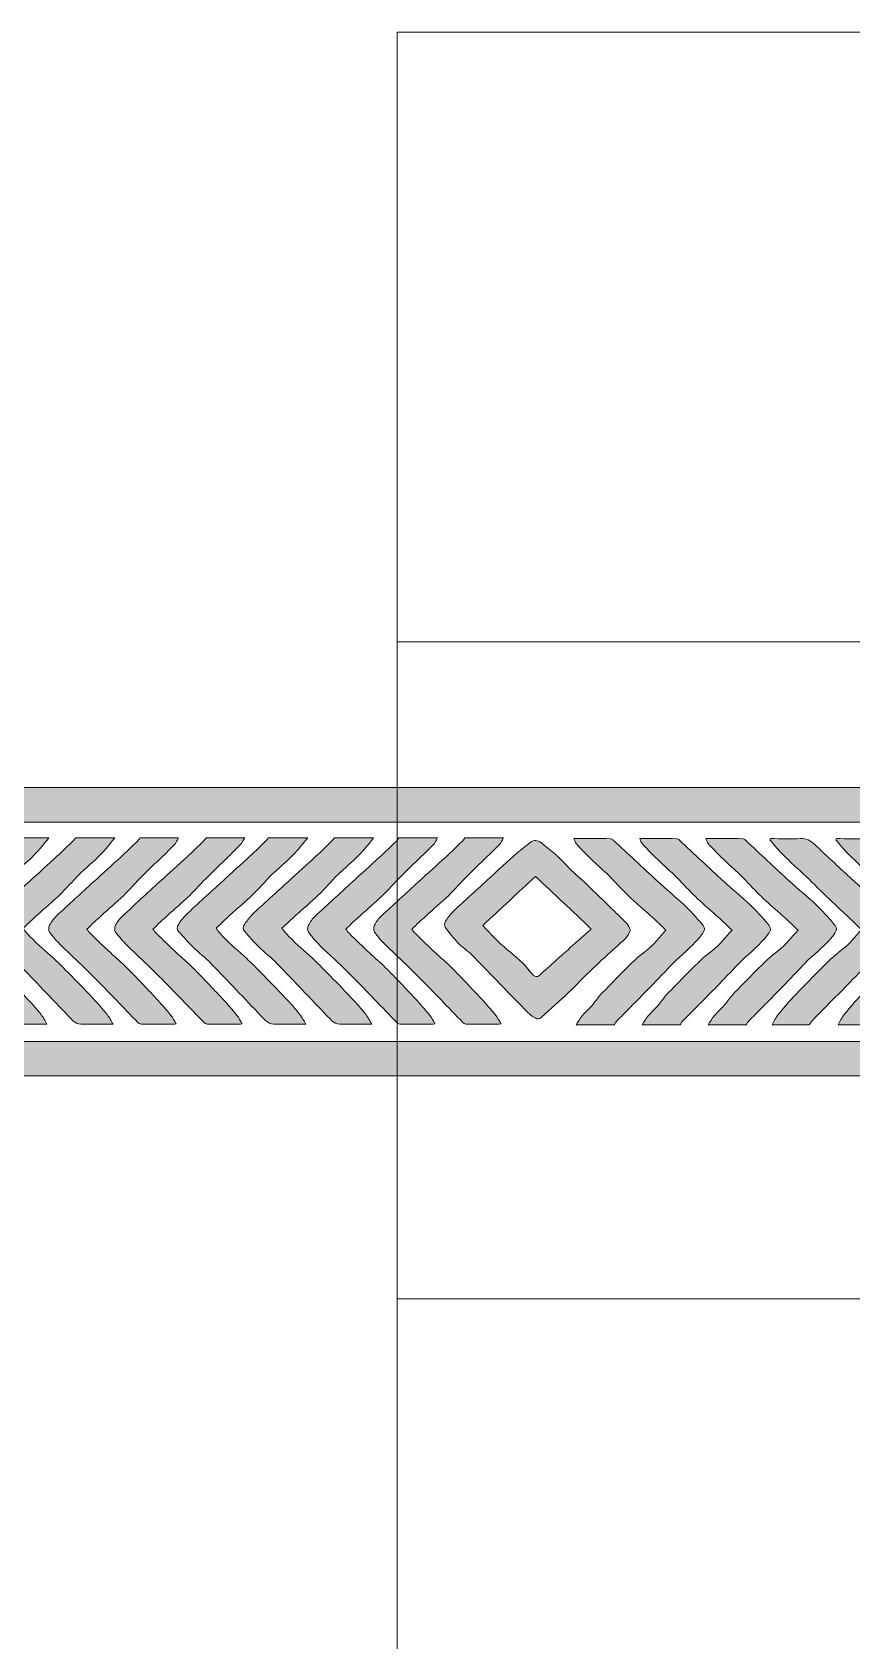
# Model space of a CAD drawing. Header units: millimetres. Extents: x 81 to 254, y 76 to 204.
# Drawn here: x 89.2 to 97.62, y 187.61 to 204.13 of the extents above; entities that cross this region are included whole.
import ezdxf

# ---------------------------------------------------------------- set-up
doc = ezdxf.new("R2010")
doc.units = ezdxf.units.MM
doc.header["$MEASUREMENT"] = 0
doc.layers.get('0').update_dxf_attribs({"lineweight": 0})

# ---------------------------------------------------------------- blocks, each defined once
blk = doc.blocks.new('Block_8')
at = {"true_color": 0xbbbdbf, "transparency": 33554687}
h = blk.add_hatch(color=9, dxfattribs=at)
edge = h.paths.add_edge_path()
edge.add_spline(control_points=[(89.372, 195.855), (89.322, 195.797), (89.276, 195.735), (89.223, 195.68), (89.152, 195.609), (89.074, 195.546), (89.003, 195.476), (88.934, 195.409), (88.873, 195.336), (88.805, 195.271), (88.731, 195.199), (88.652, 195.133), (88.577, 195.064), (88.528, 195.02), (88.48, 194.975), (88.43, 194.928), (88.438, 194.917), (88.443, 194.909), (88.449, 194.902), (88.52, 194.818), (88.599, 194.742), (88.684, 194.671), (88.758, 194.609), (88.826, 194.538), (88.895, 194.47), (88.978, 194.385), (89.061, 194.301), (89.141, 194.215), (89.194, 194.16), (89.244, 194.101), (89.293, 194.041), (89.316, 194.013), (89.331, 193.98), (89.353, 193.943), (89.262, 193.943), (89.179, 193.943), (89.096, 193.943), (88.975, 193.943), (88.975, 193.942), (88.891, 194.029), (88.721, 194.207), (88.553, 194.386), (88.382, 194.563), (88.321, 194.625), (88.252, 194.679), (88.188, 194.74), (88.139, 194.789), (88.093, 194.841), (88.047, 194.893), (88.027, 194.915), (88.027, 194.944), (88.044, 194.967), (88.068, 195), (88.09, 195.035), (88.119, 195.063), (88.244, 195.181), (88.372, 195.296), (88.499, 195.412), (88.591, 195.498), (88.686, 195.581), (88.777, 195.666), (88.835, 195.719), (88.89, 195.775), (88.947, 195.83), (88.954, 195.837), (88.961, 195.846), (88.967, 195.855), (89.103, 195.855), (89.237, 195.855), (89.372, 195.855)], knot_values=[0, 0, 0, 0, 1, 1, 1, 2, 2, 2, 3, 3, 3, 4, 4, 4, 5, 5, 5, 6, 6, 6, 7, 7, 7, 8, 8, 8, 9, 9, 9, 10, 10, 10, 11, 11, 11, 12, 12, 12, 13, 13, 13, 14, 14, 14, 15, 15, 15, 16, 16, 16, 17, 17, 17, 18, 18, 18, 19, 19, 19, 20, 20, 20, 21, 21, 21, 22, 22, 22, 23, 23, 23, 23], degree=3, periodic=0)
h = blk.add_hatch(color=9, dxfattribs=at)
edge = h.paths.add_edge_path()
edge.add_spline(control_points=[(90.049, 195.855), (90, 195.797), (89.954, 195.735), (89.9, 195.68), (89.83, 195.609), (89.752, 195.546), (89.681, 195.476), (89.613, 195.409), (89.552, 195.336), (89.484, 195.271), (89.41, 195.199), (89.331, 195.133), (89.254, 195.064), (89.206, 195.02), (89.158, 194.975), (89.109, 194.928), (89.116, 194.917), (89.121, 194.909), (89.127, 194.902), (89.198, 194.818), (89.276, 194.742), (89.362, 194.671), (89.437, 194.609), (89.504, 194.538), (89.573, 194.47), (89.655, 194.385), (89.738, 194.301), (89.819, 194.215), (89.872, 194.16), (89.922, 194.101), (89.971, 194.041), (89.993, 194.013), (90.008, 193.98), (90.031, 193.943), (89.94, 193.943), (89.857, 193.943), (89.773, 193.943), (89.652, 193.943), (89.652, 193.942), (89.57, 194.029), (89.4, 194.207), (89.231, 194.386), (89.059, 194.563), (88.999, 194.625), (88.93, 194.679), (88.867, 194.74), (88.817, 194.789), (88.771, 194.841), (88.725, 194.893), (88.705, 194.915), (88.705, 194.944), (88.723, 194.967), (88.746, 195), (88.768, 195.035), (88.797, 195.063), (88.923, 195.181), (89.05, 195.296), (89.178, 195.412), (89.27, 195.498), (89.364, 195.581), (89.455, 195.666), (89.513, 195.719), (89.568, 195.775), (89.625, 195.83), (89.633, 195.837), (89.639, 195.846), (89.646, 195.855), (89.781, 195.855), (89.914, 195.855), (90.049, 195.855)], knot_values=[0, 0, 0, 0, 1, 1, 1, 2, 2, 2, 3, 3, 3, 4, 4, 4, 5, 5, 5, 6, 6, 6, 7, 7, 7, 8, 8, 8, 9, 9, 9, 10, 10, 10, 11, 11, 11, 12, 12, 12, 13, 13, 13, 14, 14, 14, 15, 15, 15, 16, 16, 16, 17, 17, 17, 18, 18, 18, 19, 19, 19, 20, 20, 20, 21, 21, 21, 22, 22, 22, 23, 23, 23, 23], degree=3, periodic=0)
h = blk.add_hatch(color=9, dxfattribs=at)
edge = h.paths.add_edge_path()
edge.add_spline(control_points=[(90.705, 195.855), (90.69, 195.83), (90.68, 195.802), (90.66, 195.783), (90.552, 195.675), (90.441, 195.572), (90.332, 195.464), (90.266, 195.399), (90.205, 195.327), (90.138, 195.262), (90.065, 195.191), (89.985, 195.125), (89.909, 195.056), (89.861, 195.012), (89.813, 194.966), (89.763, 194.919), (89.776, 194.903), (89.785, 194.888), (89.796, 194.876), (89.866, 194.808), (89.935, 194.74), (90.007, 194.674), (90.061, 194.623), (90.12, 194.576), (90.172, 194.523), (90.275, 194.419), (90.375, 194.313), (90.474, 194.207), (90.527, 194.151), (90.578, 194.092), (90.626, 194.033), (90.647, 194.008), (90.66, 193.978), (90.678, 193.945), (90.665, 193.945), (90.656, 193.943), (90.647, 193.943), (90.541, 193.943), (90.436, 193.942), (90.33, 193.944), (90.316, 193.944), (90.299, 193.948), (90.291, 193.957), (90.135, 194.115), (89.983, 194.277), (89.826, 194.434), (89.719, 194.543), (89.607, 194.644), (89.499, 194.751), (89.455, 194.793), (89.415, 194.84), (89.379, 194.888), (89.369, 194.904), (89.369, 194.939), (89.379, 194.958), (89.396, 194.993), (89.422, 195.025), (89.449, 195.052), (89.576, 195.17), (89.704, 195.287), (89.832, 195.404), (89.925, 195.489), (90.018, 195.573), (90.11, 195.658), (90.169, 195.712), (90.225, 195.768), (90.282, 195.823), (90.293, 195.833), (90.3, 195.845), (90.308, 195.855), (90.441, 195.855), (90.572, 195.855), (90.705, 195.855)], knot_values=[0, 0, 0, 0, 1, 1, 1, 2, 2, 2, 3, 3, 3, 4, 4, 4, 5, 5, 5, 6, 6, 6, 7, 7, 7, 8, 8, 8, 9, 9, 9, 10, 10, 10, 11, 11, 11, 12, 12, 12, 13, 13, 13, 14, 14, 14, 15, 15, 15, 16, 16, 16, 17, 17, 17, 18, 18, 18, 19, 19, 19, 20, 20, 20, 21, 21, 21, 22, 22, 22, 23, 23, 23, 24, 24, 24, 24], degree=3, periodic=0)
h = blk.add_hatch(color=9, dxfattribs=at)
edge = h.paths.add_edge_path()
edge.add_spline(control_points=[(91.383, 195.855), (91.368, 195.83), (91.357, 195.802), (91.337, 195.783), (91.23, 195.675), (91.119, 195.572), (91.011, 195.464), (90.944, 195.399), (90.884, 195.327), (90.816, 195.262), (90.742, 195.191), (90.664, 195.125), (90.587, 195.056), (90.539, 195.012), (90.49, 194.966), (90.441, 194.919), (90.454, 194.903), (90.463, 194.888), (90.475, 194.876), (90.545, 194.808), (90.614, 194.74), (90.684, 194.674), (90.739, 194.623), (90.798, 194.576), (90.851, 194.523), (90.953, 194.419), (91.053, 194.313), (91.152, 194.207), (91.205, 194.151), (91.255, 194.092), (91.304, 194.033), (91.325, 194.008), (91.338, 193.978), (91.357, 193.945), (91.343, 193.945), (91.334, 193.943), (91.325, 193.943), (91.219, 193.943), (91.113, 193.942), (91.009, 193.944), (90.995, 193.944), (90.977, 193.948), (90.969, 193.957), (90.813, 194.115), (90.66, 194.277), (90.505, 194.434), (90.398, 194.543), (90.284, 194.644), (90.176, 194.751), (90.133, 194.793), (90.093, 194.84), (90.058, 194.888), (90.046, 194.904), (90.047, 194.939), (90.057, 194.958), (90.074, 194.993), (90.099, 195.025), (90.128, 195.052), (90.254, 195.17), (90.381, 195.287), (90.51, 195.404), (90.602, 195.489), (90.696, 195.573), (90.789, 195.658), (90.847, 195.712), (90.904, 195.768), (90.96, 195.823), (90.97, 195.833), (90.977, 195.845), (90.986, 195.855), (91.119, 195.855), (91.25, 195.855), (91.383, 195.855)], knot_values=[0, 0, 0, 0, 1, 1, 1, 2, 2, 2, 3, 3, 3, 4, 4, 4, 5, 5, 5, 6, 6, 6, 7, 7, 7, 8, 8, 8, 9, 9, 9, 10, 10, 10, 11, 11, 11, 12, 12, 12, 13, 13, 13, 14, 14, 14, 15, 15, 15, 16, 16, 16, 17, 17, 17, 18, 18, 18, 19, 19, 19, 20, 20, 20, 21, 21, 21, 22, 22, 22, 23, 23, 23, 24, 24, 24, 24], degree=3, periodic=0)
h = blk.add_hatch(color=9, dxfattribs=at)
edge = h.paths.add_edge_path()
edge.add_spline(control_points=[(92.03, 195.855), (91.98, 195.797), (91.934, 195.735), (91.88, 195.68), (91.81, 195.609), (91.733, 195.546), (91.66, 195.476), (91.593, 195.409), (91.532, 195.336), (91.463, 195.271), (91.389, 195.199), (91.311, 195.133), (91.234, 195.064), (91.187, 195.02), (91.139, 194.975), (91.089, 194.928), (91.096, 194.917), (91.102, 194.909), (91.108, 194.902), (91.179, 194.818), (91.257, 194.742), (91.343, 194.671), (91.416, 194.609), (91.484, 194.538), (91.553, 194.47), (91.636, 194.385), (91.719, 194.301), (91.799, 194.215), (91.852, 194.16), (91.903, 194.101), (91.95, 194.041), (91.974, 194.013), (91.989, 193.98), (92.011, 193.943), (91.921, 193.943), (91.837, 193.943), (91.753, 193.943), (91.634, 193.943), (91.633, 193.942), (91.55, 194.029), (91.38, 194.207), (91.211, 194.386), (91.04, 194.563), (90.98, 194.625), (90.91, 194.679), (90.847, 194.74), (90.798, 194.789), (90.751, 194.841), (90.705, 194.893), (90.685, 194.915), (90.686, 194.944), (90.703, 194.967), (90.726, 195), (90.748, 195.035), (90.778, 195.063), (90.903, 195.181), (91.03, 195.296), (91.157, 195.412), (91.25, 195.498), (91.344, 195.581), (91.436, 195.666), (91.493, 195.719), (91.549, 195.775), (91.605, 195.83), (91.613, 195.837), (91.62, 195.846), (91.627, 195.855), (91.761, 195.855), (91.895, 195.855), (92.03, 195.855)], knot_values=[0, 0, 0, 0, 1, 1, 1, 2, 2, 2, 3, 3, 3, 4, 4, 4, 5, 5, 5, 6, 6, 6, 7, 7, 7, 8, 8, 8, 9, 9, 9, 10, 10, 10, 11, 11, 11, 12, 12, 12, 13, 13, 13, 14, 14, 14, 15, 15, 15, 16, 16, 16, 17, 17, 17, 18, 18, 18, 19, 19, 19, 20, 20, 20, 21, 21, 21, 22, 22, 22, 23, 23, 23, 23], degree=3, periodic=0)
h = blk.add_hatch(color=9, dxfattribs=at)
edge = h.paths.add_edge_path()
edge.add_spline(control_points=[(92.707, 195.855), (92.659, 195.797), (92.612, 195.735), (92.559, 195.68), (92.488, 195.609), (92.411, 195.546), (92.339, 195.476), (92.271, 195.409), (92.209, 195.336), (92.142, 195.271), (92.068, 195.199), (91.989, 195.133), (91.913, 195.064), (91.864, 195.02), (91.816, 194.975), (91.766, 194.928), (91.774, 194.917), (91.779, 194.909), (91.786, 194.902), (91.857, 194.818), (91.935, 194.742), (92.021, 194.671), (92.095, 194.609), (92.163, 194.538), (92.231, 194.47), (92.314, 194.385), (92.397, 194.301), (92.476, 194.215), (92.53, 194.16), (92.581, 194.101), (92.629, 194.041), (92.651, 194.013), (92.667, 193.98), (92.688, 193.943), (92.598, 193.943), (92.515, 193.943), (92.432, 193.943), (92.311, 193.943), (92.311, 193.942), (92.228, 194.029), (92.058, 194.207), (91.889, 194.386), (91.718, 194.563), (91.657, 194.625), (91.587, 194.679), (91.525, 194.74), (91.476, 194.789), (91.429, 194.841), (91.383, 194.893), (91.363, 194.915), (91.363, 194.944), (91.381, 194.967), (91.404, 195), (91.427, 195.035), (91.455, 195.063), (91.58, 195.181), (91.709, 195.296), (91.836, 195.412), (91.928, 195.498), (92.022, 195.581), (92.114, 195.666), (92.172, 195.719), (92.227, 195.775), (92.282, 195.83), (92.291, 195.837), (92.298, 195.846), (92.305, 195.855), (92.439, 195.855), (92.573, 195.855), (92.707, 195.855)], knot_values=[0, 0, 0, 0, 1, 1, 1, 2, 2, 2, 3, 3, 3, 4, 4, 4, 5, 5, 5, 6, 6, 6, 7, 7, 7, 8, 8, 8, 9, 9, 9, 10, 10, 10, 11, 11, 11, 12, 12, 12, 13, 13, 13, 14, 14, 14, 15, 15, 15, 16, 16, 16, 17, 17, 17, 18, 18, 18, 19, 19, 19, 20, 20, 20, 21, 21, 21, 22, 22, 22, 23, 23, 23, 23], degree=3, periodic=0)
h = blk.add_hatch(color=9, dxfattribs=at)
edge = h.paths.add_edge_path()
edge.add_spline(control_points=[(93.363, 195.855), (93.348, 195.83), (93.338, 195.802), (93.317, 195.783), (93.21, 195.675), (93.099, 195.572), (92.991, 195.464), (92.924, 195.399), (92.863, 195.327), (92.796, 195.262), (92.722, 195.191), (92.644, 195.125), (92.568, 195.056), (92.519, 195.012), (92.471, 194.966), (92.422, 194.919), (92.434, 194.903), (92.444, 194.888), (92.455, 194.876), (92.524, 194.808), (92.594, 194.74), (92.665, 194.674), (92.719, 194.623), (92.778, 194.576), (92.83, 194.523), (92.934, 194.419), (93.033, 194.313), (93.133, 194.207), (93.185, 194.151), (93.236, 194.092), (93.284, 194.033), (93.304, 194.008), (93.319, 193.978), (93.337, 193.945), (93.324, 193.945), (93.315, 193.943), (93.304, 193.943), (93.2, 193.943), (93.094, 193.942), (92.988, 193.944), (92.974, 193.944), (92.957, 193.948), (92.948, 193.957), (92.794, 194.115), (92.641, 194.277), (92.486, 194.434), (92.378, 194.543), (92.265, 194.644), (92.156, 194.751), (92.114, 194.793), (92.072, 194.84), (92.038, 194.888), (92.027, 194.904), (92.027, 194.939), (92.037, 194.958), (92.054, 194.993), (92.08, 195.025), (92.107, 195.052), (92.234, 195.17), (92.362, 195.287), (92.491, 195.404), (92.582, 195.489), (92.677, 195.573), (92.768, 195.658), (92.827, 195.712), (92.883, 195.768), (92.941, 195.823), (92.951, 195.833), (92.958, 195.845), (92.967, 195.855), (93.099, 195.855), (93.231, 195.855), (93.363, 195.855)], knot_values=[0, 0, 0, 0, 1, 1, 1, 2, 2, 2, 3, 3, 3, 4, 4, 4, 5, 5, 5, 6, 6, 6, 7, 7, 7, 8, 8, 8, 9, 9, 9, 10, 10, 10, 11, 11, 11, 12, 12, 12, 13, 13, 13, 14, 14, 14, 15, 15, 15, 16, 16, 16, 17, 17, 17, 18, 18, 18, 19, 19, 19, 20, 20, 20, 21, 21, 21, 22, 22, 22, 23, 23, 23, 24, 24, 24, 24], degree=3, periodic=0)
h = blk.add_hatch(color=9, dxfattribs=at)
edge = h.paths.add_edge_path()
edge.add_spline(control_points=[(94.04, 195.855), (94.026, 195.83), (94.016, 195.802), (93.996, 195.783), (93.887, 195.675), (93.776, 195.572), (93.669, 195.464), (93.603, 195.399), (93.542, 195.327), (93.475, 195.262), (93.4, 195.191), (93.322, 195.125), (93.246, 195.056), (93.197, 195.012), (93.15, 194.966), (93.099, 194.919), (93.111, 194.903), (93.121, 194.888), (93.133, 194.876), (93.203, 194.808), (93.272, 194.74), (93.342, 194.674), (93.397, 194.623), (93.457, 194.576), (93.509, 194.523), (93.611, 194.419), (93.711, 194.313), (93.81, 194.207), (93.864, 194.151), (93.913, 194.092), (93.962, 194.033), (93.982, 194.008), (93.997, 193.978), (94.015, 193.945), (94.002, 193.945), (93.992, 193.943), (93.982, 193.943), (93.878, 193.943), (93.771, 193.942), (93.667, 193.944), (93.653, 193.944), (93.636, 193.948), (93.627, 193.957), (93.472, 194.115), (93.319, 194.277), (93.163, 194.434), (93.056, 194.543), (92.943, 194.644), (92.835, 194.751), (92.792, 194.793), (92.751, 194.84), (92.715, 194.888), (92.704, 194.904), (92.706, 194.939), (92.715, 194.958), (92.732, 194.993), (92.757, 195.025), (92.785, 195.052), (92.912, 195.17), (93.04, 195.287), (93.168, 195.404), (93.261, 195.489), (93.354, 195.573), (93.447, 195.658), (93.505, 195.712), (93.562, 195.768), (93.618, 195.823), (93.629, 195.833), (93.636, 195.845), (93.644, 195.855), (93.776, 195.855), (93.909, 195.855), (94.04, 195.855)], knot_values=[0, 0, 0, 0, 1, 1, 1, 2, 2, 2, 3, 3, 3, 4, 4, 4, 5, 5, 5, 6, 6, 6, 7, 7, 7, 8, 8, 8, 9, 9, 9, 10, 10, 10, 11, 11, 11, 12, 12, 12, 13, 13, 13, 14, 14, 14, 15, 15, 15, 16, 16, 16, 17, 17, 17, 18, 18, 18, 19, 19, 19, 20, 20, 20, 21, 21, 21, 22, 22, 22, 23, 23, 23, 24, 24, 24, 24], degree=3, periodic=0)
h = blk.add_hatch(color=9, dxfattribs=at)
edge = h.paths.add_edge_path()
edge.add_spline(control_points=[(96.798, 193.936), (96.819, 193.971), (96.835, 194.011), (96.861, 194.042), (96.929, 194.124), (96.997, 194.206), (97.072, 194.281), (97.22, 194.424), (97.352, 194.583), (97.518, 194.708), (97.594, 194.764), (97.651, 194.843), (97.718, 194.913), (97.554, 195.068), (97.393, 195.217), (97.237, 195.373), (97.084, 195.528), (96.908, 195.662), (96.776, 195.837), (96.778, 195.841), (96.78, 195.844), (96.783, 195.848), (96.884, 195.848), (96.988, 195.843), (97.09, 195.849), (97.151, 195.852), (97.192, 195.83), (97.236, 195.788), (97.354, 195.673), (97.476, 195.563), (97.596, 195.452), (97.734, 195.325), (97.874, 195.2), (98.01, 195.072), (98.043, 195.041), (98.072, 195.004), (98.098, 194.967), (98.121, 194.935), (98.116, 194.906), (98.092, 194.873), (98.021, 194.782), (97.933, 194.71), (97.85, 194.631), (97.762, 194.546), (97.68, 194.455), (97.593, 194.368), (97.469, 194.241), (97.343, 194.115), (97.219, 193.989), (97.204, 193.973), (97.192, 193.953), (97.179, 193.936), (97.051, 193.936), (96.925, 193.936), (96.798, 193.936)], knot_values=[0, 0, 0, 0, 1, 1, 1, 2, 2, 2, 3, 3, 3, 4, 4, 4, 5, 5, 5, 6, 6, 6, 7, 7, 7, 8, 8, 8, 9, 9, 9, 10, 10, 10, 11, 11, 11, 12, 12, 12, 13, 13, 13, 14, 14, 14, 15, 15, 15, 16, 16, 16, 17, 17, 17, 18, 18, 18, 18], degree=3, periodic=0)
h = blk.add_hatch(color=9, dxfattribs=at)
edge = h.paths.add_edge_path()
edge.add_spline(control_points=[(97.476, 193.936), (97.496, 193.971), (97.513, 194.011), (97.539, 194.042), (97.607, 194.124), (97.674, 194.206), (97.751, 194.281), (97.897, 194.424), (98.03, 194.583), (98.197, 194.708), (98.272, 194.764), (98.329, 194.843), (98.396, 194.913), (98.233, 195.068), (98.07, 195.217), (97.916, 195.373), (97.762, 195.528), (97.587, 195.662), (97.454, 195.837), (97.456, 195.841), (97.458, 195.844), (97.46, 195.848), (97.563, 195.848), (97.666, 195.843), (97.768, 195.849), (97.83, 195.852), (97.87, 195.83), (97.913, 195.788), (98.03, 195.673), (98.154, 195.563), (98.275, 195.452), (98.413, 195.325), (98.551, 195.2), (98.689, 195.072), (98.721, 195.041), (98.749, 195.004), (98.776, 194.967), (98.8, 194.935), (98.794, 194.906), (98.768, 194.873), (98.698, 194.782), (98.61, 194.71), (98.528, 194.631), (98.44, 194.546), (98.358, 194.455), (98.271, 194.368), (98.147, 194.241), (98.022, 194.115), (97.897, 193.989), (97.882, 193.973), (97.87, 193.953), (97.857, 193.936), (97.73, 193.936), (97.602, 193.936), (97.476, 193.936)], knot_values=[0, 0, 0, 0, 1, 1, 1, 2, 2, 2, 3, 3, 3, 4, 4, 4, 5, 5, 5, 6, 6, 6, 7, 7, 7, 8, 8, 8, 9, 9, 9, 10, 10, 10, 11, 11, 11, 12, 12, 12, 13, 13, 13, 14, 14, 14, 15, 15, 15, 16, 16, 16, 17, 17, 17, 18, 18, 18, 18], degree=3, periodic=0)
h = blk.add_hatch(color=9, dxfattribs=at)
edge = h.paths.add_edge_path()
edge.add_spline(control_points=[(93.829, 194.957), (93.909, 194.864), (93.991, 194.782), (94.079, 194.707), (94.164, 194.638), (94.252, 194.571), (94.316, 194.479), (94.329, 194.462), (94.345, 194.446), (94.363, 194.435), (94.371, 194.429), (94.392, 194.43), (94.401, 194.437), (94.526, 194.549), (94.651, 194.662), (94.777, 194.774), (94.83, 194.822), (94.884, 194.87), (94.941, 194.92), (94.746, 195.105), (94.555, 195.285), (94.369, 195.46), (94.191, 195.294), (94.012, 195.127), (93.829, 194.957)], knot_values=[0, 0, 0, 0, 1, 1, 1, 2, 2, 2, 3, 3, 3, 4, 4, 4, 5, 5, 5, 6, 6, 6, 7, 7, 7, 8, 8, 8, 8], degree=3, periodic=0)
edge = h.paths.add_edge_path()
edge.add_spline(control_points=[(95.346, 194.909), (95.326, 194.877), (95.313, 194.843), (95.289, 194.82), (95.176, 194.714), (95.061, 194.614), (94.95, 194.507), (94.868, 194.43), (94.791, 194.345), (94.708, 194.267), (94.618, 194.181), (94.522, 194.1), (94.432, 194.015), (94.409, 193.994), (94.387, 193.991), (94.364, 194.007), (94.339, 194.024), (94.312, 194.042), (94.292, 194.063), (94.179, 194.176), (94.068, 194.29), (93.957, 194.405), (93.875, 194.489), (93.796, 194.574), (93.714, 194.656), (93.67, 194.699), (93.618, 194.731), (93.576, 194.775), (93.527, 194.826), (93.483, 194.882), (93.441, 194.939), (93.432, 194.952), (93.436, 194.983), (93.445, 194.999), (93.466, 195.033), (93.49, 195.068), (93.519, 195.095), (93.644, 195.213), (93.771, 195.329), (93.9, 195.445), (93.992, 195.53), (94.084, 195.615), (94.178, 195.698), (94.221, 195.737), (94.267, 195.773), (94.314, 195.807), (94.356, 195.837), (94.388, 195.835), (94.429, 195.804), (94.52, 195.733), (94.61, 195.662), (94.687, 195.575), (94.75, 195.505), (94.824, 195.447), (94.891, 195.382), (94.981, 195.295), (95.071, 195.207), (95.161, 195.12), (95.21, 195.072), (95.26, 195.025), (95.307, 194.975), (95.322, 194.959), (95.331, 194.935), (95.346, 194.909)], knot_values=[0, 0, 0, 0, 1, 1, 1, 2, 2, 2, 3, 3, 3, 4, 4, 4, 5, 5, 5, 6, 6, 6, 7, 7, 7, 8, 8, 8, 9, 9, 9, 10, 10, 10, 11, 11, 11, 12, 12, 12, 13, 13, 13, 14, 14, 14, 15, 15, 15, 16, 16, 16, 17, 17, 17, 18, 18, 18, 19, 19, 19, 20, 20, 20, 21, 21, 21, 21], degree=3, periodic=0)
h = blk.add_hatch(color=9, dxfattribs=at)
edge = h.paths.add_edge_path()
edge.add_spline(control_points=[(94.787, 193.936), (94.823, 194.002), (94.87, 194.058), (94.926, 194.111), (94.974, 194.158), (95.01, 194.222), (95.059, 194.27), (95.208, 194.414), (95.34, 194.574), (95.509, 194.7), (95.584, 194.756), (95.64, 194.835), (95.709, 194.907), (95.661, 194.954), (95.617, 194.997), (95.57, 195.039), (95.443, 195.152), (95.313, 195.263), (95.197, 195.391), (95.112, 195.485), (95.013, 195.567), (94.921, 195.657), (94.875, 195.702), (94.83, 195.748), (94.787, 195.797), (94.777, 195.808), (94.773, 195.826), (94.762, 195.848), (94.894, 195.848), (95.016, 195.848), (95.14, 195.847), (95.149, 195.846), (95.16, 195.839), (95.168, 195.832), (95.32, 195.691), (95.471, 195.55), (95.622, 195.41), (95.71, 195.329), (95.804, 195.253), (95.892, 195.17), (95.958, 195.108), (96.02, 195.04), (96.079, 194.971), (96.116, 194.927), (96.109, 194.905), (96.075, 194.86), (95.998, 194.758), (95.898, 194.682), (95.809, 194.595), (95.729, 194.516), (95.655, 194.434), (95.576, 194.354), (95.455, 194.229), (95.331, 194.105), (95.208, 193.98), (95.196, 193.967), (95.187, 193.951), (95.176, 193.936), (95.046, 193.936), (94.917, 193.936), (94.787, 193.936)], knot_values=[0, 0, 0, 0, 1, 1, 1, 2, 2, 2, 3, 3, 3, 4, 4, 4, 5, 5, 5, 6, 6, 6, 7, 7, 7, 8, 8, 8, 9, 9, 9, 10, 10, 10, 11, 11, 11, 12, 12, 12, 13, 13, 13, 14, 14, 14, 15, 15, 15, 16, 16, 16, 17, 17, 17, 18, 18, 18, 19, 19, 19, 20, 20, 20, 20], degree=3, periodic=0)
h = blk.add_hatch(color=9, dxfattribs=at)
edge = h.paths.add_edge_path()
edge.add_spline(control_points=[(95.465, 193.936), (95.501, 194.002), (95.549, 194.058), (95.603, 194.111), (95.652, 194.158), (95.687, 194.222), (95.737, 194.27), (95.885, 194.414), (96.019, 194.574), (96.186, 194.7), (96.262, 194.756), (96.319, 194.835), (96.388, 194.907), (96.338, 194.954), (96.295, 194.997), (96.248, 195.039), (96.121, 195.152), (95.99, 195.263), (95.876, 195.391), (95.79, 195.485), (95.691, 195.567), (95.599, 195.657), (95.553, 195.702), (95.508, 195.748), (95.465, 195.797), (95.454, 195.808), (95.45, 195.826), (95.44, 195.848), (95.572, 195.848), (95.694, 195.848), (95.818, 195.847), (95.827, 195.846), (95.838, 195.839), (95.846, 195.832), (95.997, 195.691), (96.148, 195.55), (96.299, 195.41), (96.389, 195.329), (96.482, 195.253), (96.57, 195.17), (96.636, 195.108), (96.698, 195.04), (96.757, 194.971), (96.793, 194.927), (96.786, 194.905), (96.752, 194.86), (96.677, 194.758), (96.575, 194.682), (96.486, 194.595), (96.407, 194.516), (96.332, 194.434), (96.255, 194.354), (96.132, 194.229), (96.009, 194.105), (95.885, 193.98), (95.873, 193.967), (95.865, 193.951), (95.854, 193.936), (95.723, 193.936), (95.594, 193.936), (95.465, 193.936)], knot_values=[0, 0, 0, 0, 1, 1, 1, 2, 2, 2, 3, 3, 3, 4, 4, 4, 5, 5, 5, 6, 6, 6, 7, 7, 7, 8, 8, 8, 9, 9, 9, 10, 10, 10, 11, 11, 11, 12, 12, 12, 13, 13, 13, 14, 14, 14, 15, 15, 15, 16, 16, 16, 17, 17, 17, 18, 18, 18, 19, 19, 19, 20, 20, 20, 20], degree=3, periodic=0)
h = blk.add_hatch(color=9, dxfattribs=at)
edge = h.paths.add_edge_path()
edge.add_spline(control_points=[(96.143, 193.936), (96.179, 194.002), (96.226, 194.058), (96.281, 194.111), (96.33, 194.158), (96.366, 194.222), (96.415, 194.27), (96.564, 194.414), (96.697, 194.574), (96.865, 194.7), (96.94, 194.756), (96.997, 194.835), (97.066, 194.907), (97.015, 194.954), (96.972, 194.997), (96.926, 195.039), (96.798, 195.152), (96.669, 195.263), (96.554, 195.391), (96.468, 195.485), (96.369, 195.567), (96.277, 195.657), (96.231, 195.702), (96.186, 195.748), (96.143, 195.797), (96.132, 195.808), (96.128, 195.826), (96.118, 195.848), (96.25, 195.848), (96.372, 195.848), (96.495, 195.847), (96.505, 195.846), (96.516, 195.839), (96.524, 195.832), (96.676, 195.691), (96.825, 195.55), (96.978, 195.41), (97.067, 195.329), (97.161, 195.253), (97.248, 195.17), (97.314, 195.108), (97.376, 195.04), (97.434, 194.971), (97.471, 194.927), (97.464, 194.905), (97.431, 194.86), (97.354, 194.758), (97.254, 194.682), (97.163, 194.595), (97.084, 194.516), (97.01, 194.434), (96.932, 194.354), (96.81, 194.229), (96.686, 194.105), (96.564, 193.98), (96.551, 193.967), (96.542, 193.951), (96.532, 193.936), (96.402, 193.936), (96.273, 193.936), (96.143, 193.936)], knot_values=[0, 0, 0, 0, 1, 1, 1, 2, 2, 2, 3, 3, 3, 4, 4, 4, 5, 5, 5, 6, 6, 6, 7, 7, 7, 8, 8, 8, 9, 9, 9, 10, 10, 10, 11, 11, 11, 12, 12, 12, 13, 13, 13, 14, 14, 14, 15, 15, 15, 16, 16, 16, 17, 17, 17, 18, 18, 18, 19, 19, 19, 20, 20, 20, 20], degree=3, periodic=0)
for points, knots in [([(89.372, 195.855), (89.322, 195.797), (89.276, 195.735), (89.223, 195.68), (89.152, 195.609), (89.074, 195.546), (89.003, 195.476), (88.934, 195.409), (88.873, 195.336), (88.805, 195.271), (88.731, 195.199), (88.652, 195.133), (88.577, 195.064), (88.528, 195.02), (88.48, 194.975), (88.43, 194.928), (88.438, 194.917), (88.443, 194.909), (88.449, 194.902), (88.52, 194.818), (88.599, 194.742), (88.684, 194.671), (88.758, 194.609), (88.826, 194.538), (88.895, 194.47), (88.978, 194.385), (89.061, 194.301), (89.141, 194.215), (89.194, 194.16), (89.244, 194.101), (89.293, 194.041), (89.316, 194.013), (89.331, 193.98), (89.353, 193.943), (89.262, 193.943), (89.179, 193.943), (89.096, 193.943), (88.975, 193.943), (88.975, 193.942), (88.891, 194.029), (88.721, 194.207), (88.553, 194.386), (88.382, 194.563), (88.321, 194.625), (88.252, 194.679), (88.188, 194.74), (88.139, 194.789), (88.093, 194.841), (88.047, 194.893), (88.027, 194.915), (88.027, 194.944), (88.044, 194.967), (88.068, 195), (88.09, 195.035), (88.119, 195.063), (88.244, 195.181), (88.372, 195.296), (88.499, 195.412), (88.591, 195.498), (88.686, 195.581), (88.777, 195.666), (88.835, 195.719), (88.89, 195.775), (88.947, 195.83), (88.954, 195.837), (88.961, 195.846), (88.967, 195.855), (89.103, 195.855), (89.237, 195.855), (89.372, 195.855)], [0, 0, 0, 0, 1, 1, 1, 2, 2, 2, 3, 3, 3, 4, 4, 4, 5, 5, 5, 6, 6, 6, 7, 7, 7, 8, 8, 8, 9, 9, 9, 10, 10, 10, 11, 11, 11, 12, 12, 12, 13, 13, 13, 14, 14, 14, 15, 15, 15, 16, 16, 16, 17, 17, 17, 18, 18, 18, 19, 19, 19, 20, 20, 20, 21, 21, 21, 22, 22, 22, 23, 23, 23, 23]), ([(90.049, 195.855), (90, 195.797), (89.954, 195.735), (89.9, 195.68), (89.83, 195.609), (89.752, 195.546), (89.681, 195.476), (89.613, 195.409), (89.552, 195.336), (89.484, 195.271), (89.41, 195.199), (89.331, 195.133), (89.254, 195.064), (89.206, 195.02), (89.158, 194.975), (89.109, 194.928), (89.116, 194.917), (89.121, 194.909), (89.127, 194.902), (89.198, 194.818), (89.276, 194.742), (89.362, 194.671), (89.437, 194.609), (89.504, 194.538), (89.573, 194.47), (89.655, 194.385), (89.738, 194.301), (89.819, 194.215), (89.872, 194.16), (89.922, 194.101), (89.971, 194.041), (89.993, 194.013), (90.008, 193.98), (90.031, 193.943), (89.94, 193.943), (89.857, 193.943), (89.773, 193.943), (89.652, 193.943), (89.652, 193.942), (89.57, 194.029), (89.4, 194.207), (89.231, 194.386), (89.059, 194.563), (88.999, 194.625), (88.93, 194.679), (88.867, 194.74), (88.817, 194.789), (88.771, 194.841), (88.725, 194.893), (88.705, 194.915), (88.705, 194.944), (88.723, 194.967), (88.746, 195), (88.768, 195.035), (88.797, 195.063), (88.923, 195.181), (89.05, 195.296), (89.178, 195.412), (89.27, 195.498), (89.364, 195.581), (89.455, 195.666), (89.513, 195.719), (89.568, 195.775), (89.625, 195.83), (89.633, 195.837), (89.639, 195.846), (89.646, 195.855), (89.781, 195.855), (89.914, 195.855), (90.049, 195.855)], [0, 0, 0, 0, 1, 1, 1, 2, 2, 2, 3, 3, 3, 4, 4, 4, 5, 5, 5, 6, 6, 6, 7, 7, 7, 8, 8, 8, 9, 9, 9, 10, 10, 10, 11, 11, 11, 12, 12, 12, 13, 13, 13, 14, 14, 14, 15, 15, 15, 16, 16, 16, 17, 17, 17, 18, 18, 18, 19, 19, 19, 20, 20, 20, 21, 21, 21, 22, 22, 22, 23, 23, 23, 23]), ([(90.705, 195.855), (90.69, 195.83), (90.68, 195.802), (90.66, 195.783), (90.552, 195.675), (90.441, 195.572), (90.332, 195.464), (90.266, 195.399), (90.205, 195.327), (90.138, 195.262), (90.065, 195.191), (89.985, 195.125), (89.909, 195.056), (89.861, 195.012), (89.813, 194.966), (89.763, 194.919), (89.776, 194.903), (89.785, 194.888), (89.796, 194.876), (89.866, 194.808), (89.935, 194.74), (90.007, 194.674), (90.061, 194.623), (90.12, 194.576), (90.172, 194.523), (90.275, 194.419), (90.375, 194.313), (90.474, 194.207), (90.527, 194.151), (90.578, 194.092), (90.626, 194.033), (90.647, 194.008), (90.66, 193.978), (90.678, 193.945), (90.665, 193.945), (90.656, 193.943), (90.647, 193.943), (90.541, 193.943), (90.436, 193.942), (90.33, 193.944), (90.316, 193.944), (90.299, 193.948), (90.291, 193.957), (90.135, 194.115), (89.983, 194.277), (89.826, 194.434), (89.719, 194.543), (89.607, 194.644), (89.499, 194.751), (89.455, 194.793), (89.415, 194.84), (89.379, 194.888), (89.369, 194.904), (89.369, 194.939), (89.379, 194.958), (89.396, 194.993), (89.422, 195.025), (89.449, 195.052), (89.576, 195.17), (89.704, 195.287), (89.832, 195.404), (89.925, 195.489), (90.018, 195.573), (90.11, 195.658), (90.169, 195.712), (90.225, 195.768), (90.282, 195.823), (90.293, 195.833), (90.3, 195.845), (90.308, 195.855), (90.441, 195.855), (90.572, 195.855), (90.705, 195.855)], [0, 0, 0, 0, 1, 1, 1, 2, 2, 2, 3, 3, 3, 4, 4, 4, 5, 5, 5, 6, 6, 6, 7, 7, 7, 8, 8, 8, 9, 9, 9, 10, 10, 10, 11, 11, 11, 12, 12, 12, 13, 13, 13, 14, 14, 14, 15, 15, 15, 16, 16, 16, 17, 17, 17, 18, 18, 18, 19, 19, 19, 20, 20, 20, 21, 21, 21, 22, 22, 22, 23, 23, 23, 24, 24, 24, 24]), ([(91.383, 195.855), (91.368, 195.83), (91.357, 195.802), (91.337, 195.783), (91.23, 195.675), (91.119, 195.572), (91.011, 195.464), (90.944, 195.399), (90.884, 195.327), (90.816, 195.262), (90.742, 195.191), (90.664, 195.125), (90.587, 195.056), (90.539, 195.012), (90.49, 194.966), (90.441, 194.919), (90.454, 194.903), (90.463, 194.888), (90.475, 194.876), (90.545, 194.808), (90.614, 194.74), (90.684, 194.674), (90.739, 194.623), (90.798, 194.576), (90.851, 194.523), (90.953, 194.419), (91.053, 194.313), (91.152, 194.207), (91.205, 194.151), (91.255, 194.092), (91.304, 194.033), (91.325, 194.008), (91.338, 193.978), (91.357, 193.945), (91.343, 193.945), (91.334, 193.943), (91.325, 193.943), (91.219, 193.943), (91.113, 193.942), (91.009, 193.944), (90.995, 193.944), (90.977, 193.948), (90.969, 193.957), (90.813, 194.115), (90.66, 194.277), (90.505, 194.434), (90.398, 194.543), (90.284, 194.644), (90.176, 194.751), (90.133, 194.793), (90.093, 194.84), (90.058, 194.888), (90.046, 194.904), (90.047, 194.939), (90.057, 194.958), (90.074, 194.993), (90.099, 195.025), (90.128, 195.052), (90.254, 195.17), (90.381, 195.287), (90.51, 195.404), (90.602, 195.489), (90.696, 195.573), (90.789, 195.658), (90.847, 195.712), (90.904, 195.768), (90.96, 195.823), (90.97, 195.833), (90.977, 195.845), (90.986, 195.855), (91.119, 195.855), (91.25, 195.855), (91.383, 195.855)], [0, 0, 0, 0, 1, 1, 1, 2, 2, 2, 3, 3, 3, 4, 4, 4, 5, 5, 5, 6, 6, 6, 7, 7, 7, 8, 8, 8, 9, 9, 9, 10, 10, 10, 11, 11, 11, 12, 12, 12, 13, 13, 13, 14, 14, 14, 15, 15, 15, 16, 16, 16, 17, 17, 17, 18, 18, 18, 19, 19, 19, 20, 20, 20, 21, 21, 21, 22, 22, 22, 23, 23, 23, 24, 24, 24, 24]), ([(92.03, 195.855), (91.98, 195.797), (91.934, 195.735), (91.88, 195.68), (91.81, 195.609), (91.733, 195.546), (91.66, 195.476), (91.593, 195.409), (91.532, 195.336), (91.463, 195.271), (91.389, 195.199), (91.311, 195.133), (91.234, 195.064), (91.187, 195.02), (91.139, 194.975), (91.089, 194.928), (91.096, 194.917), (91.102, 194.909), (91.108, 194.902), (91.179, 194.818), (91.257, 194.742), (91.343, 194.671), (91.416, 194.609), (91.484, 194.538), (91.553, 194.47), (91.636, 194.385), (91.719, 194.301), (91.799, 194.215), (91.852, 194.16), (91.903, 194.101), (91.95, 194.041), (91.974, 194.013), (91.989, 193.98), (92.011, 193.943), (91.921, 193.943), (91.837, 193.943), (91.753, 193.943), (91.634, 193.943), (91.633, 193.942), (91.55, 194.029), (91.38, 194.207), (91.211, 194.386), (91.04, 194.563), (90.98, 194.625), (90.91, 194.679), (90.847, 194.74), (90.798, 194.789), (90.751, 194.841), (90.705, 194.893), (90.685, 194.915), (90.686, 194.944), (90.703, 194.967), (90.726, 195), (90.748, 195.035), (90.778, 195.063), (90.903, 195.181), (91.03, 195.296), (91.157, 195.412), (91.25, 195.498), (91.344, 195.581), (91.436, 195.666), (91.493, 195.719), (91.549, 195.775), (91.605, 195.83), (91.613, 195.837), (91.62, 195.846), (91.627, 195.855), (91.761, 195.855), (91.895, 195.855), (92.03, 195.855)], [0, 0, 0, 0, 1, 1, 1, 2, 2, 2, 3, 3, 3, 4, 4, 4, 5, 5, 5, 6, 6, 6, 7, 7, 7, 8, 8, 8, 9, 9, 9, 10, 10, 10, 11, 11, 11, 12, 12, 12, 13, 13, 13, 14, 14, 14, 15, 15, 15, 16, 16, 16, 17, 17, 17, 18, 18, 18, 19, 19, 19, 20, 20, 20, 21, 21, 21, 22, 22, 22, 23, 23, 23, 23]), ([(92.707, 195.855), (92.659, 195.797), (92.612, 195.735), (92.559, 195.68), (92.488, 195.609), (92.411, 195.546), (92.339, 195.476), (92.271, 195.409), (92.209, 195.336), (92.142, 195.271), (92.068, 195.199), (91.989, 195.133), (91.913, 195.064), (91.864, 195.02), (91.816, 194.975), (91.766, 194.928), (91.774, 194.917), (91.779, 194.909), (91.786, 194.902), (91.857, 194.818), (91.935, 194.742), (92.021, 194.671), (92.095, 194.609), (92.163, 194.538), (92.231, 194.47), (92.314, 194.385), (92.397, 194.301), (92.476, 194.215), (92.53, 194.16), (92.581, 194.101), (92.629, 194.041), (92.651, 194.013), (92.667, 193.98), (92.688, 193.943), (92.598, 193.943), (92.515, 193.943), (92.432, 193.943), (92.311, 193.943), (92.311, 193.942), (92.228, 194.029), (92.058, 194.207), (91.889, 194.386), (91.718, 194.563), (91.657, 194.625), (91.587, 194.679), (91.525, 194.74), (91.476, 194.789), (91.429, 194.841), (91.383, 194.893), (91.363, 194.915), (91.363, 194.944), (91.381, 194.967), (91.404, 195), (91.427, 195.035), (91.455, 195.063), (91.58, 195.181), (91.709, 195.296), (91.836, 195.412), (91.928, 195.498), (92.022, 195.581), (92.114, 195.666), (92.172, 195.719), (92.227, 195.775), (92.282, 195.83), (92.291, 195.837), (92.298, 195.846), (92.305, 195.855), (92.439, 195.855), (92.573, 195.855), (92.707, 195.855)], [0, 0, 0, 0, 1, 1, 1, 2, 2, 2, 3, 3, 3, 4, 4, 4, 5, 5, 5, 6, 6, 6, 7, 7, 7, 8, 8, 8, 9, 9, 9, 10, 10, 10, 11, 11, 11, 12, 12, 12, 13, 13, 13, 14, 14, 14, 15, 15, 15, 16, 16, 16, 17, 17, 17, 18, 18, 18, 19, 19, 19, 20, 20, 20, 21, 21, 21, 22, 22, 22, 23, 23, 23, 23]), ([(93.363, 195.855), (93.348, 195.83), (93.338, 195.802), (93.317, 195.783), (93.21, 195.675), (93.099, 195.572), (92.991, 195.464), (92.924, 195.399), (92.863, 195.327), (92.796, 195.262), (92.722, 195.191), (92.644, 195.125), (92.568, 195.056), (92.519, 195.012), (92.471, 194.966), (92.422, 194.919), (92.434, 194.903), (92.444, 194.888), (92.455, 194.876), (92.524, 194.808), (92.594, 194.74), (92.665, 194.674), (92.719, 194.623), (92.778, 194.576), (92.83, 194.523), (92.934, 194.419), (93.033, 194.313), (93.133, 194.207), (93.185, 194.151), (93.236, 194.092), (93.284, 194.033), (93.304, 194.008), (93.319, 193.978), (93.337, 193.945), (93.324, 193.945), (93.315, 193.943), (93.304, 193.943), (93.2, 193.943), (93.094, 193.942), (92.988, 193.944), (92.974, 193.944), (92.957, 193.948), (92.948, 193.957), (92.794, 194.115), (92.641, 194.277), (92.486, 194.434), (92.378, 194.543), (92.265, 194.644), (92.156, 194.751), (92.114, 194.793), (92.072, 194.84), (92.038, 194.888), (92.027, 194.904), (92.027, 194.939), (92.037, 194.958), (92.054, 194.993), (92.08, 195.025), (92.107, 195.052), (92.234, 195.17), (92.362, 195.287), (92.491, 195.404), (92.582, 195.489), (92.677, 195.573), (92.768, 195.658), (92.827, 195.712), (92.883, 195.768), (92.941, 195.823), (92.951, 195.833), (92.958, 195.845), (92.967, 195.855), (93.099, 195.855), (93.231, 195.855), (93.363, 195.855)], [0, 0, 0, 0, 1, 1, 1, 2, 2, 2, 3, 3, 3, 4, 4, 4, 5, 5, 5, 6, 6, 6, 7, 7, 7, 8, 8, 8, 9, 9, 9, 10, 10, 10, 11, 11, 11, 12, 12, 12, 13, 13, 13, 14, 14, 14, 15, 15, 15, 16, 16, 16, 17, 17, 17, 18, 18, 18, 19, 19, 19, 20, 20, 20, 21, 21, 21, 22, 22, 22, 23, 23, 23, 24, 24, 24, 24]), ([(94.04, 195.855), (94.026, 195.83), (94.016, 195.802), (93.996, 195.783), (93.887, 195.675), (93.776, 195.572), (93.669, 195.464), (93.603, 195.399), (93.542, 195.327), (93.475, 195.262), (93.4, 195.191), (93.322, 195.125), (93.246, 195.056), (93.197, 195.012), (93.15, 194.966), (93.099, 194.919), (93.111, 194.903), (93.121, 194.888), (93.133, 194.876), (93.203, 194.808), (93.272, 194.74), (93.342, 194.674), (93.397, 194.623), (93.457, 194.576), (93.509, 194.523), (93.611, 194.419), (93.711, 194.313), (93.81, 194.207), (93.864, 194.151), (93.913, 194.092), (93.962, 194.033), (93.982, 194.008), (93.997, 193.978), (94.015, 193.945), (94.002, 193.945), (93.992, 193.943), (93.982, 193.943), (93.878, 193.943), (93.771, 193.942), (93.667, 193.944), (93.653, 193.944), (93.636, 193.948), (93.627, 193.957), (93.472, 194.115), (93.319, 194.277), (93.163, 194.434), (93.056, 194.543), (92.943, 194.644), (92.835, 194.751), (92.792, 194.793), (92.751, 194.84), (92.715, 194.888), (92.704, 194.904), (92.706, 194.939), (92.715, 194.958), (92.732, 194.993), (92.757, 195.025), (92.785, 195.052), (92.912, 195.17), (93.04, 195.287), (93.168, 195.404), (93.261, 195.489), (93.354, 195.573), (93.447, 195.658), (93.505, 195.712), (93.562, 195.768), (93.618, 195.823), (93.629, 195.833), (93.636, 195.845), (93.644, 195.855), (93.776, 195.855), (93.909, 195.855), (94.04, 195.855)], [0, 0, 0, 0, 1, 1, 1, 2, 2, 2, 3, 3, 3, 4, 4, 4, 5, 5, 5, 6, 6, 6, 7, 7, 7, 8, 8, 8, 9, 9, 9, 10, 10, 10, 11, 11, 11, 12, 12, 12, 13, 13, 13, 14, 14, 14, 15, 15, 15, 16, 16, 16, 17, 17, 17, 18, 18, 18, 19, 19, 19, 20, 20, 20, 21, 21, 21, 22, 22, 22, 23, 23, 23, 24, 24, 24, 24]), ([(96.798, 193.936), (96.819, 193.971), (96.835, 194.011), (96.861, 194.042), (96.929, 194.124), (96.997, 194.206), (97.072, 194.281), (97.22, 194.424), (97.352, 194.583), (97.518, 194.708), (97.594, 194.764), (97.651, 194.843), (97.718, 194.913), (97.554, 195.068), (97.393, 195.217), (97.237, 195.373), (97.084, 195.528), (96.908, 195.662), (96.776, 195.837), (96.778, 195.841), (96.78, 195.844), (96.783, 195.848), (96.884, 195.848), (96.988, 195.843), (97.09, 195.849), (97.151, 195.852), (97.192, 195.83), (97.236, 195.788), (97.354, 195.673), (97.476, 195.563), (97.596, 195.452), (97.734, 195.325), (97.874, 195.2), (98.01, 195.072), (98.043, 195.041), (98.072, 195.004), (98.098, 194.967), (98.121, 194.935), (98.116, 194.906), (98.092, 194.873), (98.021, 194.782), (97.933, 194.71), (97.85, 194.631), (97.762, 194.546), (97.68, 194.455), (97.593, 194.368), (97.469, 194.241), (97.343, 194.115), (97.219, 193.989), (97.204, 193.973), (97.192, 193.953), (97.179, 193.936), (97.051, 193.936), (96.925, 193.936), (96.798, 193.936)], [0, 0, 0, 0, 1, 1, 1, 2, 2, 2, 3, 3, 3, 4, 4, 4, 5, 5, 5, 6, 6, 6, 7, 7, 7, 8, 8, 8, 9, 9, 9, 10, 10, 10, 11, 11, 11, 12, 12, 12, 13, 13, 13, 14, 14, 14, 15, 15, 15, 16, 16, 16, 17, 17, 17, 18, 18, 18, 18]), ([(97.476, 193.936), (97.496, 193.971), (97.513, 194.011), (97.539, 194.042), (97.607, 194.124), (97.674, 194.206), (97.751, 194.281), (97.897, 194.424), (98.03, 194.583), (98.197, 194.708), (98.272, 194.764), (98.329, 194.843), (98.396, 194.913), (98.233, 195.068), (98.07, 195.217), (97.916, 195.373), (97.762, 195.528), (97.587, 195.662), (97.454, 195.837), (97.456, 195.841), (97.458, 195.844), (97.46, 195.848), (97.563, 195.848), (97.666, 195.843), (97.768, 195.849), (97.83, 195.852), (97.87, 195.83), (97.913, 195.788), (98.03, 195.673), (98.154, 195.563), (98.275, 195.452), (98.413, 195.325), (98.551, 195.2), (98.689, 195.072), (98.721, 195.041), (98.749, 195.004), (98.776, 194.967), (98.8, 194.935), (98.794, 194.906), (98.768, 194.873), (98.698, 194.782), (98.61, 194.71), (98.528, 194.631), (98.44, 194.546), (98.358, 194.455), (98.271, 194.368), (98.147, 194.241), (98.022, 194.115), (97.897, 193.989), (97.882, 193.973), (97.87, 193.953), (97.857, 193.936), (97.73, 193.936), (97.602, 193.936), (97.476, 193.936)], [0, 0, 0, 0, 1, 1, 1, 2, 2, 2, 3, 3, 3, 4, 4, 4, 5, 5, 5, 6, 6, 6, 7, 7, 7, 8, 8, 8, 9, 9, 9, 10, 10, 10, 11, 11, 11, 12, 12, 12, 13, 13, 13, 14, 14, 14, 15, 15, 15, 16, 16, 16, 17, 17, 17, 18, 18, 18, 18]), ([(95.346, 194.909), (95.326, 194.877), (95.313, 194.843), (95.289, 194.82), (95.176, 194.714), (95.061, 194.614), (94.95, 194.507), (94.868, 194.43), (94.791, 194.345), (94.708, 194.267), (94.618, 194.181), (94.522, 194.1), (94.432, 194.015), (94.409, 193.994), (94.387, 193.991), (94.364, 194.007), (94.339, 194.024), (94.312, 194.042), (94.292, 194.063), (94.179, 194.176), (94.068, 194.29), (93.957, 194.405), (93.875, 194.489), (93.796, 194.574), (93.714, 194.656), (93.67, 194.699), (93.618, 194.731), (93.576, 194.775), (93.527, 194.826), (93.483, 194.882), (93.441, 194.939), (93.432, 194.952), (93.436, 194.983), (93.445, 194.999), (93.466, 195.033), (93.49, 195.068), (93.519, 195.095), (93.644, 195.213), (93.771, 195.329), (93.9, 195.445), (93.992, 195.53), (94.084, 195.615), (94.178, 195.698), (94.221, 195.737), (94.267, 195.773), (94.314, 195.807), (94.356, 195.837), (94.388, 195.835), (94.429, 195.804), (94.52, 195.733), (94.61, 195.662), (94.687, 195.575), (94.75, 195.505), (94.824, 195.447), (94.891, 195.382), (94.981, 195.295), (95.071, 195.207), (95.161, 195.12), (95.21, 195.072), (95.26, 195.025), (95.307, 194.975), (95.322, 194.959), (95.331, 194.935), (95.346, 194.909)], [0, 0, 0, 0, 1, 1, 1, 2, 2, 2, 3, 3, 3, 4, 4, 4, 5, 5, 5, 6, 6, 6, 7, 7, 7, 8, 8, 8, 9, 9, 9, 10, 10, 10, 11, 11, 11, 12, 12, 12, 13, 13, 13, 14, 14, 14, 15, 15, 15, 16, 16, 16, 17, 17, 17, 18, 18, 18, 19, 19, 19, 20, 20, 20, 21, 21, 21, 21]), ([(94.787, 193.936), (94.823, 194.002), (94.87, 194.058), (94.926, 194.111), (94.974, 194.158), (95.01, 194.222), (95.059, 194.27), (95.208, 194.414), (95.34, 194.574), (95.509, 194.7), (95.584, 194.756), (95.64, 194.835), (95.709, 194.907), (95.661, 194.954), (95.617, 194.997), (95.57, 195.039), (95.443, 195.152), (95.313, 195.263), (95.197, 195.391), (95.112, 195.485), (95.013, 195.567), (94.921, 195.657), (94.875, 195.702), (94.83, 195.748), (94.787, 195.797), (94.777, 195.808), (94.773, 195.826), (94.762, 195.848), (94.894, 195.848), (95.016, 195.848), (95.14, 195.847), (95.149, 195.846), (95.16, 195.839), (95.168, 195.832), (95.32, 195.691), (95.471, 195.55), (95.622, 195.41), (95.71, 195.329), (95.804, 195.253), (95.892, 195.17), (95.958, 195.108), (96.02, 195.04), (96.079, 194.971), (96.116, 194.927), (96.109, 194.905), (96.075, 194.86), (95.998, 194.758), (95.898, 194.682), (95.809, 194.595), (95.729, 194.516), (95.655, 194.434), (95.576, 194.354), (95.455, 194.229), (95.331, 194.105), (95.208, 193.98), (95.196, 193.967), (95.187, 193.951), (95.176, 193.936), (95.046, 193.936), (94.917, 193.936), (94.787, 193.936)], [0, 0, 0, 0, 1, 1, 1, 2, 2, 2, 3, 3, 3, 4, 4, 4, 5, 5, 5, 6, 6, 6, 7, 7, 7, 8, 8, 8, 9, 9, 9, 10, 10, 10, 11, 11, 11, 12, 12, 12, 13, 13, 13, 14, 14, 14, 15, 15, 15, 16, 16, 16, 17, 17, 17, 18, 18, 18, 19, 19, 19, 20, 20, 20, 20]), ([(95.465, 193.936), (95.501, 194.002), (95.549, 194.058), (95.603, 194.111), (95.652, 194.158), (95.687, 194.222), (95.737, 194.27), (95.885, 194.414), (96.019, 194.574), (96.186, 194.7), (96.262, 194.756), (96.319, 194.835), (96.388, 194.907), (96.338, 194.954), (96.295, 194.997), (96.248, 195.039), (96.121, 195.152), (95.99, 195.263), (95.876, 195.391), (95.79, 195.485), (95.691, 195.567), (95.599, 195.657), (95.553, 195.702), (95.508, 195.748), (95.465, 195.797), (95.454, 195.808), (95.45, 195.826), (95.44, 195.848), (95.572, 195.848), (95.694, 195.848), (95.818, 195.847), (95.827, 195.846), (95.838, 195.839), (95.846, 195.832), (95.997, 195.691), (96.148, 195.55), (96.299, 195.41), (96.389, 195.329), (96.482, 195.253), (96.57, 195.17), (96.636, 195.108), (96.698, 195.04), (96.757, 194.971), (96.793, 194.927), (96.786, 194.905), (96.752, 194.86), (96.677, 194.758), (96.575, 194.682), (96.486, 194.595), (96.407, 194.516), (96.332, 194.434), (96.255, 194.354), (96.132, 194.229), (96.009, 194.105), (95.885, 193.98), (95.873, 193.967), (95.865, 193.951), (95.854, 193.936), (95.723, 193.936), (95.594, 193.936), (95.465, 193.936)], [0, 0, 0, 0, 1, 1, 1, 2, 2, 2, 3, 3, 3, 4, 4, 4, 5, 5, 5, 6, 6, 6, 7, 7, 7, 8, 8, 8, 9, 9, 9, 10, 10, 10, 11, 11, 11, 12, 12, 12, 13, 13, 13, 14, 14, 14, 15, 15, 15, 16, 16, 16, 17, 17, 17, 18, 18, 18, 19, 19, 19, 20, 20, 20, 20]), ([(96.143, 193.936), (96.179, 194.002), (96.226, 194.058), (96.281, 194.111), (96.33, 194.158), (96.366, 194.222), (96.415, 194.27), (96.564, 194.414), (96.697, 194.574), (96.865, 194.7), (96.94, 194.756), (96.997, 194.835), (97.066, 194.907), (97.015, 194.954), (96.972, 194.997), (96.926, 195.039), (96.798, 195.152), (96.669, 195.263), (96.554, 195.391), (96.468, 195.485), (96.369, 195.567), (96.277, 195.657), (96.231, 195.702), (96.186, 195.748), (96.143, 195.797), (96.132, 195.808), (96.128, 195.826), (96.118, 195.848), (96.25, 195.848), (96.372, 195.848), (96.495, 195.847), (96.505, 195.846), (96.516, 195.839), (96.524, 195.832), (96.676, 195.691), (96.825, 195.55), (96.978, 195.41), (97.067, 195.329), (97.161, 195.253), (97.248, 195.17), (97.314, 195.108), (97.376, 195.04), (97.434, 194.971), (97.471, 194.927), (97.464, 194.905), (97.431, 194.86), (97.354, 194.758), (97.254, 194.682), (97.163, 194.595), (97.084, 194.516), (97.01, 194.434), (96.932, 194.354), (96.81, 194.229), (96.686, 194.105), (96.564, 193.98), (96.551, 193.967), (96.542, 193.951), (96.532, 193.936), (96.402, 193.936), (96.273, 193.936), (96.143, 193.936)], [0, 0, 0, 0, 1, 1, 1, 2, 2, 2, 3, 3, 3, 4, 4, 4, 5, 5, 5, 6, 6, 6, 7, 7, 7, 8, 8, 8, 9, 9, 9, 10, 10, 10, 11, 11, 11, 12, 12, 12, 13, 13, 13, 14, 14, 14, 15, 15, 15, 16, 16, 16, 17, 17, 17, 18, 18, 18, 19, 19, 19, 20, 20, 20, 20]), ([(93.829, 194.957), (93.909, 194.864), (93.991, 194.782), (94.079, 194.707), (94.164, 194.638), (94.252, 194.571), (94.316, 194.479), (94.329, 194.462), (94.345, 194.446), (94.363, 194.435), (94.371, 194.429), (94.392, 194.43), (94.401, 194.437), (94.526, 194.549), (94.651, 194.662), (94.777, 194.774), (94.83, 194.822), (94.884, 194.87), (94.941, 194.92), (94.746, 195.105), (94.555, 195.285), (94.369, 195.46), (94.191, 195.294), (94.012, 195.127), (93.829, 194.957)], [0, 0, 0, 0, 1, 1, 1, 2, 2, 2, 3, 3, 3, 4, 4, 4, 5, 5, 5, 6, 6, 6, 7, 7, 7, 8, 8, 8, 8])]:
    blk.add_open_spline(points, degree=3, knots=knots)
blk = doc.blocks.new('Block_7')
blk.add_blockref('Block_8', (0, 0))
blk = doc.blocks.new('Block_6')
blk.add_blockref('Block_7', (0, 0))
blk = doc.blocks.new('Block_10')
at = {"true_color": 0xbbbdbf, "transparency": 33554687}
h = blk.add_hatch(color=9, dxfattribs=at)
h.dxf.hatch_style = 2
h.paths.add_polyline_path([(253.124, 196.018), (80.87, 196.018), (80.87, 196.371), (253.124, 196.371)])
h = blk.add_hatch(color=9, dxfattribs=at)
h.dxf.hatch_style = 2
h.paths.add_polyline_path([(253.124, 193.413), (80.87, 193.413), (80.87, 193.766), (253.124, 193.766)])
for points in [[(253.124, 196.018), (80.87, 196.018), (80.87, 196.371), (253.124, 196.371)], [(253.124, 193.413), (80.87, 193.413), (80.87, 193.766), (253.124, 193.766)]]:
    blk.add_lwpolyline(points, close=True)
blk = doc.blocks.new('Block_5')
for name in ['Block_10', 'Block_6']:
    blk.add_blockref(name, (0, 0))
blk = doc.blocks.new('Block_4')
blk.add_lwpolyline([(122.92, 191.122), (92.95, 191.122), (92.95, 197.867), (122.92, 197.867)], close=True)
blk.add_blockref('Block_5', (0, 0))

msp = doc.modelspace()

# ---------------------------------------------------------------- linework, layer by layer
at = {"color": 240, "lineweight": 5, "true_color": 0xed1c24}
msp.add_lwpolyline([(122.95, 75.626), (92.95, 75.626), (92.95, 204.126), (122.95, 204.126)], close=True, dxfattribs=at)

# ---------------------------------------------------------------- block references
msp.add_blockref('Block_4', (0, 0))

doc.saveas('drawing.dxf')
